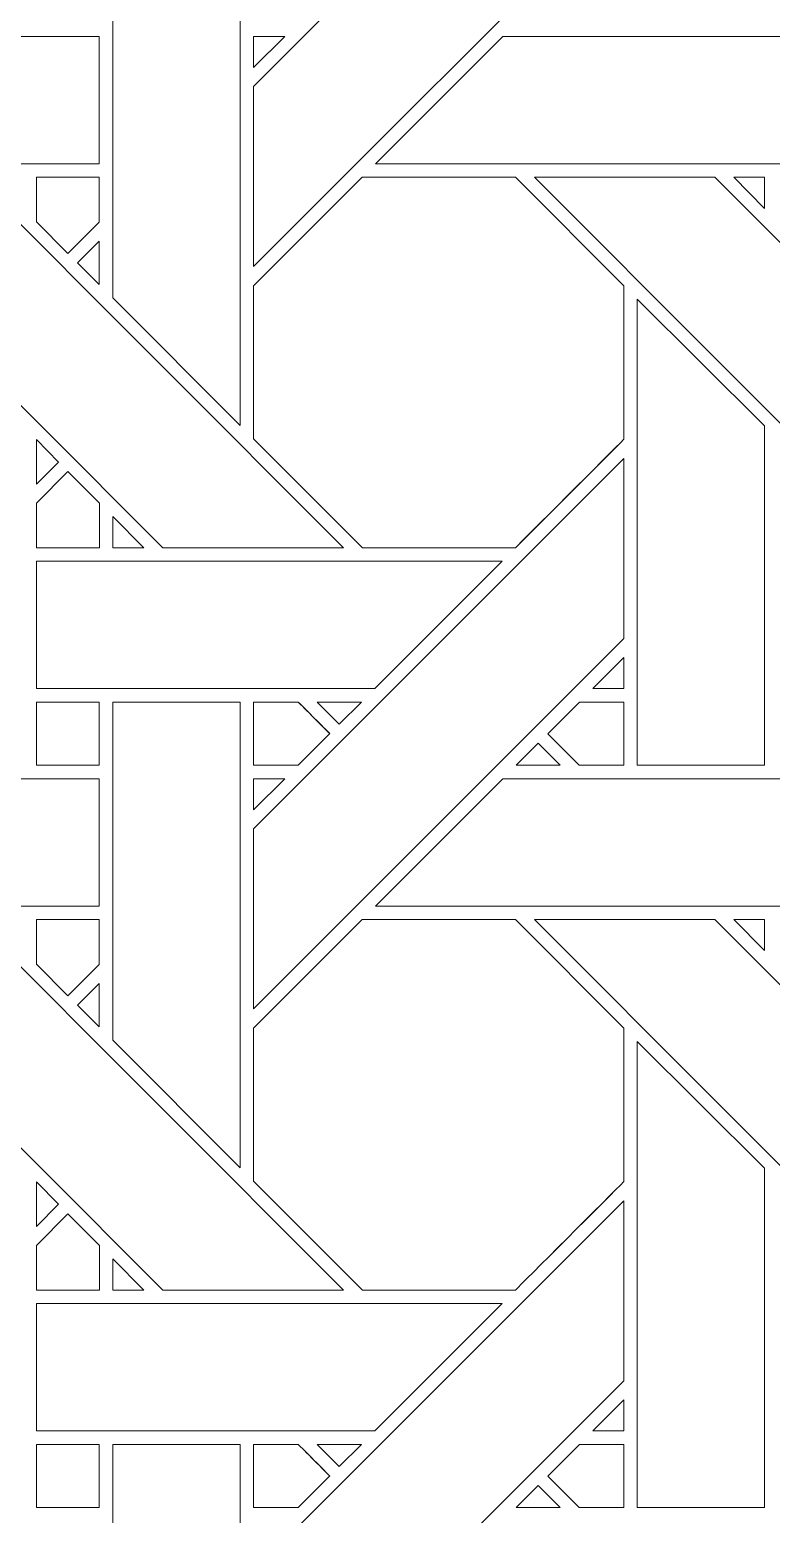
# Model space of a CAD drawing. Header units: inches. Extents: x 4.9 to 19.9, y 1.6 to 16.6.
# Drawn here: x 16.129 to 17.078, y 10.943 to 12.841 of the extents above; entities that cross this region are included whole.
import ezdxf

# ---------------------------------------------------------------- set-up
doc = ezdxf.new("R2010")
doc.units = ezdxf.units.IN
doc.header["$MEASUREMENT"] = 0
doc.layers.add('Design', color=7, linetype='Continuous', lineweight=0)

msp = doc.modelspace()

# ---------------------------------------------------------------- linework, layer by layer
at = {"layer": 'Design'}
for points, knots in [([(4.882854037814669, 16.59476386176223), (4.882854037814669, 16.59476386176223), (4.882854037814669, 1.594763861762152), (4.882854037814669, 1.594763861762152), (4.882854037814669, 1.594763861762152), (19.88285319010416, 1.594763861762152), (19.88285319010416, 1.594763861762152), (19.88285319010416, 1.594763861762152), (19.88285319010416, 16.59476386176223), (19.88285319010416, 16.59476386176223), (19.88285319010416, 16.59476386176223), (4.882854037814669, 16.59476386176223), (4.882854037814669, 16.59476386176223)], [0, 0, 0, 0, 1, 1, 1, 2, 2, 2, 3, 3, 3, 4, 4, 4, 4]), ([(5.683952837729848, 15.79366501657361), (5.683952837729848, 15.79366501657361), (5.683952837729848, 2.395862706950664), (5.683952837729848, 2.395862706950664), (5.683952837729848, 2.395862706950664), (19.08175439018904, 2.395862706950664), (19.08175439018904, 2.395862706950664), (19.08175439018904, 2.395862706950664), (19.08175439018904, 15.79366501657361), (19.08175439018904, 15.79366501657361), (19.08175439018904, 15.79366501657361), (5.683952837729848, 15.79366501657361), (5.683952837729848, 15.79366501657361)], [0, 0, 0, 0, 1, 1, 1, 2, 2, 2, 3, 3, 3, 4, 4, 4, 4]), ([(16.88897026909722, 13.01155005560981), (16.88897026909722, 13.01155005560981), (16.4153137207032, 12.53790028889974), (16.4153137207032, 12.53790028889974), (16.4153137207032, 12.53790028889974), (16.4153137207032, 12.76799689398871), (16.4153137207032, 12.76799689398871), (16.4153137207032, 12.76799689398871), (16.88897026909722, 13.24159918891059), (16.88897026909722, 13.24159918891059), (16.88897026909722, 13.24159918891059), (16.88897026909722, 13.01155005560981), (16.88897026909722, 13.01155005560981)], [0, 0, 0, 0, 1, 1, 1, 2, 2, 2, 3, 3, 3, 4, 4, 4, 4]), ([(16.23524305555555, 12.49790615505642), (16.23524305555555, 12.49790615505642), (16.23524305555555, 12.93010542127821), (16.23524305555555, 12.93010542127821), (16.23524305555555, 12.93010542127821), (16.39816114637584, 12.93010542127821), (16.39816114637584, 12.93010542127821), (16.39816114637584, 12.93010542127821), (16.39816114637584, 12.33498806423611), (16.39816114637584, 12.33498806423611), (16.39816114637584, 12.33498806423611), (16.23524305555555, 12.49790615505642), (16.23524305555555, 12.49790615505642)], [0, 0, 0, 0, 1, 1, 1, 2, 2, 2, 3, 3, 3, 4, 4, 4, 4]), ([(16.21769714355471, 12.83218129475911), (16.21769714355471, 12.83218129475911), (16.21769714355471, 12.66937934027777), (16.21769714355471, 12.66937934027777), (16.21769714355471, 12.66937934027777), (15.62240939670139, 12.66937934027777), (15.62240939670139, 12.66937934027777), (15.62240939670139, 12.66937934027777), (15.78527323404945, 12.83218129475911), (15.78527323404945, 12.83218129475911), (15.78527323404945, 12.83218129475911), (16.21769714355471, 12.83218129475911), (16.21769714355471, 12.83218129475911)], [0, 0, 0, 0, 1, 1, 1, 2, 2, 2, 3, 3, 3, 4, 4, 4, 4]), ([(16.45514424641929, 12.83219485812717), (16.45514424641929, 12.83219485812717), (16.4153137207032, 12.79236433241102), (16.4153137207032, 12.79236433241102), (16.4153137207032, 12.79236433241102), (16.4153137207032, 12.83219485812717), (16.4153137207032, 12.83219485812717), (16.4153137207032, 12.83219485812717), (16.45514424641929, 12.83219485812717), (16.45514424641929, 12.83219485812717)], [0, 0, 0, 0, 1, 1, 1, 2, 2, 2, 3, 3, 3, 3]), ([(17.16642591688376, 12.83218129475911), (17.16642591688376, 12.83218129475911), (17.16642591688376, 12.66937934027777), (17.16642591688376, 12.66937934027777), (17.16642591688376, 12.66937934027777), (16.57113986545139, 12.66937934027777), (16.57113986545139, 12.66937934027777), (16.57113986545139, 12.66937934027777), (16.73398844401041, 12.83218129475911), (16.73398844401041, 12.83218129475911), (16.73398844401041, 12.83218129475911), (17.16642591688376, 12.83218129475911), (17.16642591688376, 12.83218129475911)], [0, 0, 0, 0, 1, 1, 1, 2, 2, 2, 3, 3, 3, 4, 4, 4, 4]), ([(16.29929267035597, 12.17859141031901), (16.29929267035597, 12.17859141031901), (15.82573106553819, 12.6522479587131), (15.82573106553819, 12.6522479587131), (15.82573106553819, 12.6522479587131), (16.0566711425782, 12.6522479587131), (16.0566711425782, 12.6522479587131), (16.0566711425782, 12.6522479587131), (16.53031412760416, 12.17859141031901), (16.53031412760416, 12.17859141031901), (16.53031412760416, 12.17859141031901), (16.29929267035597, 12.17859141031901), (16.29929267035597, 12.17859141031901)], [0, 0, 0, 0, 1, 1, 1, 2, 2, 2, 3, 3, 3, 4, 4, 4, 4]), ([(16.21771918402778, 12.65227423773871), (16.21771918402778, 12.65227423773871), (16.21771918402778, 12.5946782430013), (16.21771918402778, 12.5946782430013), (16.21771918402778, 12.5946782430013), (16.1777903238932, 12.55473158094618), (16.1777903238932, 12.55473158094618), (16.1777903238932, 12.55473158094618), (16.13745795355903, 12.59506649441189), (16.13745795355903, 12.59506649441189), (16.13745795355903, 12.59506649441189), (16.13745795355903, 12.65227423773871), (16.13745795355903, 12.65227423773871), (16.13745795355903, 12.65227423773871), (16.21771918402778, 12.65227423773871), (16.21771918402778, 12.65227423773871)], [0, 0, 0, 0, 1, 1, 1, 2, 2, 2, 3, 3, 3, 4, 4, 4, 5, 5, 5, 5]), ([(16.1777903238932, 12.55473158094618), (16.1777903238932, 12.55473158094618), (16.13745795355903, 12.59506649441189), (16.13745795355903, 12.59506649441189), (16.13745795355903, 12.59506649441189), (16.13745795355903, 12.65227423773871), (16.13745795355903, 12.65227423773871), (16.13745795355903, 12.65227423773871), (16.21771918402778, 12.65227423773871), (16.21771918402778, 12.65227423773871), (16.21771918402778, 12.65227423773871), (16.21771918402778, 12.5946782430013), (16.21771918402778, 12.5946782430013), (16.21771918402778, 12.5946782430013), (16.1777903238932, 12.55473158094618), (16.1777903238932, 12.55473158094618)], [0, 0, 0, 0, 1, 1, 1, 2, 2, 2, 3, 3, 3, 4, 4, 4, 5, 5, 5, 5]), ([(16.55403306749139, 12.65225982666015), (16.55403306749139, 12.65225982666015), (16.750244140625, 12.65225982666015), (16.750244140625, 12.65225982666015), (16.750244140625, 12.65225982666015), (16.88899570041235, 12.51353963216146), (16.88899570041235, 12.51353963216146), (16.88899570041235, 12.51353963216146), (16.88899570041235, 12.31732516818576), (16.88899570041235, 12.31732516818576), (16.8711971706814, 12.2993901570638), (16.75927056206597, 12.18764919704861), (16.75028483072916, 12.1786380343967), (16.75028483072916, 12.1786380343967), (16.55457560221362, 12.1786380343967), (16.55457560221362, 12.1786380343967), (16.55457560221362, 12.1786380343967), (16.41533576117624, 12.31787618001302), (16.41533576117624, 12.31787618001302), (16.41533576117624, 12.31787618001302), (16.41533576117624, 12.51353963216146), (16.41533576117624, 12.51353963216146), (16.41533576117624, 12.51353963216146), (16.55403306749139, 12.65225982666015), (16.55403306749139, 12.65225982666015)], [0, 0, 0, 0, 1, 1, 1, 2, 2, 2, 3, 3, 3, 4, 4, 4, 5, 5, 5, 6, 6, 6, 7, 7, 7, 8, 8, 8, 8]), ([(16.88899570041235, 12.31732516818576), (16.87087673611111, 12.29906294080946), (16.75902642144097, 12.18739742702908), (16.75028483072916, 12.1786380343967), (16.75028483072916, 12.1786380343967), (16.55457560221362, 12.1786380343967), (16.55457560221362, 12.1786380343967), (16.55457560221362, 12.1786380343967), (16.41533576117624, 12.31787618001302), (16.41533576117624, 12.31787618001302), (16.41533576117624, 12.31787618001302), (16.41533576117624, 12.51353963216146), (16.41533576117624, 12.51353963216146), (16.41533576117624, 12.51353963216146), (16.55403306749139, 12.65225982666015), (16.55403306749139, 12.65225982666015), (16.55403306749139, 12.65225982666015), (16.750244140625, 12.65225982666015), (16.750244140625, 12.65225982666015), (16.750244140625, 12.65225982666015), (16.88899570041235, 12.51353963216146), (16.88899570041235, 12.51353963216146), (16.88899570041235, 12.51353963216146), (16.88899570041235, 12.31732516818576), (16.88899570041235, 12.31732516818576)], [0, 0, 0, 0, 1, 1, 1, 2, 2, 2, 3, 3, 3, 4, 4, 4, 5, 5, 5, 6, 6, 6, 7, 7, 7, 8, 8, 8, 8]), ([(17.24801974826389, 12.17859141031901), (17.24801974826389, 12.17859141031901), (16.77445983886721, 12.6522479587131), (16.77445983886721, 12.6522479587131), (16.77445983886721, 12.6522479587131), (17.00539991590709, 12.6522479587131), (17.00539991590709, 12.6522479587131), (17.00539991590709, 12.6522479587131), (17.47904459635416, 12.17859141031901), (17.47904459635416, 12.17859141031901), (17.47904459635416, 12.17859141031901), (17.24801974826389, 12.17859141031901), (17.24801974826389, 12.17859141031901)], [0, 0, 0, 0, 1, 1, 1, 2, 2, 2, 3, 3, 3, 4, 4, 4, 4]), ([(17.06895955403653, 12.65223439534505), (17.06895955403653, 12.65223439534505), (17.06895955403653, 12.61240980360243), (17.06895955403653, 12.61240980360243), (17.06895955403653, 12.61240980360243), (17.0295223659939, 12.65223439534505), (17.0295223659939, 12.65223439534505), (17.0295223659939, 12.65223439534505), (17.06895955403653, 12.65223439534505), (17.06895955403653, 12.65223439534505)], [0, 0, 0, 0, 1, 1, 1, 2, 2, 2, 3, 3, 3, 3]), ([(16.21769714355471, 12.57040066189236), (16.21769714355471, 12.57040066189236), (16.21769714355471, 12.51524183485243), (16.21769714355471, 12.51524183485243), (16.21769714355471, 12.51524183485243), (16.18994140625, 12.54261695014106), (16.18994140625, 12.54261695014106), (16.18994140625, 12.54261695014106), (16.21769714355471, 12.57040066189236), (16.21769714355471, 12.57040066189236)], [0, 0, 0, 0, 1, 1, 1, 2, 2, 2, 3, 3, 3, 3]), ([(16.90610758463541, 11.90059068467882), (16.90610758463541, 11.90059068467882), (16.90610758463541, 12.4964362250434), (16.90610758463541, 12.4964362250434), (16.90610758463541, 12.4964362250434), (17.06887647840709, 12.33428700764974), (17.06887647840709, 12.33428700764974), (17.06887647840709, 12.33428700764974), (17.06887647840709, 11.90059068467882), (17.06887647840709, 11.90059068467882), (17.06887647840709, 11.90059068467882), (16.90610758463541, 11.90059068467882), (16.90610758463541, 11.90059068467882)], [0, 0, 0, 0, 1, 1, 1, 2, 2, 2, 3, 3, 3, 4, 4, 4, 4]), ([(16.13744947645401, 12.26002926296658), (16.13744947645401, 12.26002926296658), (16.13744947645401, 12.31679450141059), (16.13744947645401, 12.31679450141059), (16.13744947645401, 12.31679450141059), (16.16564263237847, 12.28821478949652), (16.16564263237847, 12.28821478949652), (16.16564263237847, 12.28821478949652), (16.13744947645401, 12.26002926296658), (16.13744947645401, 12.26002926296658)], [0, 0, 0, 0, 1, 1, 1, 2, 2, 2, 3, 3, 3, 3]), ([(16.88897026909722, 12.06282806396484), (16.88897026909722, 12.06282806396484), (16.4153137207032, 11.58917151557074), (16.4153137207032, 11.58917151557074), (16.4153137207032, 11.58917151557074), (16.4153137207032, 11.81926812065972), (16.4153137207032, 11.81926812065972), (16.4153137207032, 11.81926812065972), (16.88897026909722, 12.29286363389757), (16.88897026909722, 12.29286363389757), (16.88897026909722, 12.29286363389757), (16.88897026909722, 12.06282806396484), (16.88897026909722, 12.06282806396484)], [0, 0, 0, 0, 1, 1, 1, 2, 2, 2, 3, 3, 3, 4, 4, 4, 4]), ([(16.13747829861111, 12.17839304606119), (16.13747829861111, 12.17839304606119), (16.13747829861111, 12.23568216959635), (16.13747829861111, 12.23568216959635), (16.13747829861111, 12.23568216959635), (16.17780388726126, 12.27601369222005), (16.17780388726126, 12.27601369222005), (16.17780388726126, 12.27601369222005), (16.21813456217445, 12.23568895128038), (16.21813456217445, 12.23568895128038), (16.21813456217445, 12.23568895128038), (16.21813456217445, 12.17839304606119), (16.21813456217445, 12.17839304606119), (16.21813456217445, 12.17839304606119), (16.13747829861111, 12.17839304606119), (16.13747829861111, 12.17839304606119)], [0, 0, 0, 0, 1, 1, 1, 2, 2, 2, 3, 3, 3, 4, 4, 4, 5, 5, 5, 5]), ([(16.17780388726126, 12.27601369222005), (16.17780388726126, 12.27601369222005), (16.21813456217445, 12.23568895128038), (16.21813456217445, 12.23568895128038), (16.21813456217445, 12.23568895128038), (16.21813456217445, 12.17839304606119), (16.21813456217445, 12.17839304606119), (16.21813456217445, 12.17839304606119), (16.13747829861111, 12.17839304606119), (16.13747829861111, 12.17839304606119), (16.13747829861111, 12.17839304606119), (16.13747829861111, 12.23568216959635), (16.13747829861111, 12.23568216959635), (16.13747829861111, 12.23568216959635), (16.17780388726126, 12.27601369222005), (16.17780388726126, 12.27601369222005)], [0, 0, 0, 0, 1, 1, 1, 2, 2, 2, 3, 3, 3, 4, 4, 4, 5, 5, 5, 5]), ([(16.23536512586805, 12.17858462863498), (16.23536512586805, 12.17858462863498), (16.23536512586805, 12.21838124593099), (16.23536512586805, 12.21838124593099), (16.23536512586805, 12.21838124593099), (16.27508884006084, 12.17858462863498), (16.27508884006084, 12.17858462863498), (16.27508884006084, 12.17858462863498), (16.23536512586805, 12.17858462863498), (16.23536512586805, 12.17858462863498)], [0, 0, 0, 0, 1, 1, 1, 2, 2, 2, 3, 3, 3, 3]), ([(16.57043117947056, 11.99864366319444), (16.57043117947056, 11.99864366319444), (16.13746303982207, 11.99864366319444), (16.13746303982207, 11.99864366319444), (16.13746303982207, 11.99864366319444), (16.13746303982207, 12.16134389241536), (16.13746303982207, 12.16134389241536), (16.13746303982207, 12.16134389241536), (16.73315768771709, 12.16134389241536), (16.73315768771709, 12.16134389241536), (16.73315768771709, 12.16134389241536), (16.57043117947056, 11.99864366319444), (16.57043117947056, 11.99864366319444)], [0, 0, 0, 0, 1, 1, 1, 2, 2, 2, 3, 3, 3, 4, 4, 4, 4]), ([(16.88898383246528, 12.03843434651692), (16.88898383246528, 12.03843434651692), (16.88898383246528, 11.99867078993055), (16.88898383246528, 11.99867078993055), (16.88898383246528, 11.99867078993055), (16.84920756022138, 11.99867078993055), (16.84920756022138, 11.99867078993055), (16.84920756022138, 11.99867078993055), (16.88898383246528, 12.03843434651692), (16.88898383246528, 12.03843434651692)], [0, 0, 0, 0, 1, 1, 1, 2, 2, 2, 3, 3, 3, 3]), ([(16.13747829861111, 11.98140123155382), (16.13747829861111, 11.98140123155382), (16.21771918402778, 11.98140123155382), (16.21771918402778, 11.98140123155382), (16.21771918402778, 11.98140123155382), (16.21771918402778, 11.90061611599392), (16.21771918402778, 11.90061611599392), (16.21771918402778, 11.90061611599392), (16.13747829861111, 11.90061611599392), (16.13747829861111, 11.90061611599392), (16.13747829861111, 11.90061611599392), (16.13747829861111, 11.98140123155382), (16.13747829861111, 11.98140123155382)], [0, 0, 0, 0, 1, 1, 1, 2, 2, 2, 3, 3, 3, 4, 4, 4, 4]), ([(16.13747829861111, 11.90061611599392), (16.13747829861111, 11.90061611599392), (16.13747829861111, 11.98140123155382), (16.13747829861111, 11.98140123155382), (16.13747829861111, 11.98140123155382), (16.21771918402778, 11.98140123155382), (16.21771918402778, 11.98140123155382), (16.21771918402778, 11.98140123155382), (16.21771918402778, 11.90061611599392), (16.21771918402778, 11.90061611599392), (16.21771918402778, 11.90061611599392), (16.13747829861111, 11.90061611599392), (16.13747829861111, 11.90061611599392)], [0, 0, 0, 0, 1, 1, 1, 2, 2, 2, 3, 3, 3, 4, 4, 4, 4]), ([(16.23524305555555, 11.54917738172743), (16.23524305555555, 11.54917738172743), (16.23524305555555, 11.98137580023871), (16.23524305555555, 11.98137580023871), (16.23524305555555, 11.98137580023871), (16.39816114637584, 11.98137580023871), (16.39816114637584, 11.98137580023871), (16.39816114637584, 11.98137580023871), (16.39816114637584, 11.38625929090712), (16.39816114637584, 11.38625929090712), (16.39816114637584, 11.38625929090712), (16.23524305555555, 11.54917738172743), (16.23524305555555, 11.54917738172743)], [0, 0, 0, 0, 1, 1, 1, 2, 2, 2, 3, 3, 3, 4, 4, 4, 4]), ([(16.472395155165, 11.98140123155382), (16.47753228081597, 11.97628953721788), (16.50831095377611, 11.94548034667969), (16.51273600260416, 11.94105614556206), (16.51273600260416, 11.94105614556206), (16.4723086886936, 11.90062967936198), (16.4723086886936, 11.90062967936198), (16.4723086886936, 11.90062967936198), (16.41533576117624, 11.90062967936198), (16.41533576117624, 11.90062967936198), (16.41533576117624, 11.90062967936198), (16.41533576117624, 11.98140123155382), (16.41533576117624, 11.98140123155382), (16.41533576117624, 11.98140123155382), (16.472395155165, 11.98140123155382), (16.472395155165, 11.98140123155382)], [0, 0, 0, 0, 1, 1, 1, 2, 2, 2, 3, 3, 3, 4, 4, 4, 5, 5, 5, 5]), ([(16.49805196126304, 11.95569525824653), (16.49805196126304, 11.95569525824653), (16.51273600260416, 11.94105614556206), (16.51273600260416, 11.94105614556206), (16.51273600260416, 11.94105614556206), (16.4723086886936, 11.90062967936198), (16.4723086886936, 11.90062967936198), (16.4723086886936, 11.90062967936198), (16.41533576117624, 11.90062967936198), (16.41533576117624, 11.90062967936198), (16.41533576117624, 11.90062967936198), (16.41533576117624, 11.98140123155382), (16.41533576117624, 11.98140123155382), (16.41533576117624, 11.98140123155382), (16.472395155165, 11.98140123155382), (16.472395155165, 11.98140123155382), (16.47799004448792, 11.97584025065104), (16.48842705620667, 11.96532609727647), (16.49805196126304, 11.95569525824653)], [0, 0, 0, 0, 1, 1, 1, 2, 2, 2, 3, 3, 3, 4, 4, 4, 5, 5, 5, 6, 6, 6, 6]), ([(16.49673122829861, 11.98137580023871), (16.49673122829861, 11.98137580023871), (16.55319722493487, 11.98137580023871), (16.55319722493487, 11.98137580023871), (16.55319722493487, 11.98137580023871), (16.52490912543403, 11.95319112141927), (16.52490912543403, 11.95319112141927), (16.52490912543403, 11.95319112141927), (16.49673122829861, 11.98137580023871), (16.49673122829861, 11.98137580023871)], [0, 0, 0, 0, 1, 1, 1, 2, 2, 2, 3, 3, 3, 3]), ([(16.83189392089846, 11.90061611599392), (16.83189392089846, 11.90061611599392), (16.79153951009112, 11.94099850124783), (16.79153951009112, 11.94099850124783), (16.79153951009112, 11.94099850124783), (16.83196851942276, 11.9814215766059), (16.83196851942276, 11.9814215766059), (16.83196851942276, 11.9814215766059), (16.8890092637804, 11.9814215766059), (16.8890092637804, 11.9814215766059), (16.8890092637804, 11.9814215766059), (16.8890092637804, 11.90061611599392), (16.8890092637804, 11.90061611599392), (16.8890092637804, 11.90061611599392), (16.83189392089846, 11.90061611599392), (16.83189392089846, 11.90061611599392)], [0, 0, 0, 0, 1, 1, 1, 2, 2, 2, 3, 3, 3, 4, 4, 4, 5, 5, 5, 5]), ([(16.8890092637804, 11.90061611599392), (16.8890092637804, 11.90061611599392), (16.83189392089846, 11.90061611599392), (16.83189392089846, 11.90061611599392), (16.83189392089846, 11.90061611599392), (16.79153951009112, 11.94099850124783), (16.79153951009112, 11.94099850124783), (16.79153951009112, 11.94099850124783), (16.83196851942276, 11.9814215766059), (16.83196851942276, 11.9814215766059), (16.83196851942276, 11.9814215766059), (16.8890092637804, 11.9814215766059), (16.8890092637804, 11.9814215766059), (16.8890092637804, 11.9814215766059), (16.8890092637804, 11.90061611599392), (16.8890092637804, 11.90061611599392)], [0, 0, 0, 0, 1, 1, 1, 2, 2, 2, 3, 3, 3, 4, 4, 4, 5, 5, 5, 5]), ([(16.7794019911025, 11.9288575914171), (16.7794019911025, 11.9288575914171), (16.80763414171014, 11.90059746636284), (16.80763414171014, 11.90059746636284), (16.80763414171014, 11.90059746636284), (16.75114101833765, 11.90059746636284), (16.75114101833765, 11.90059746636284), (16.75114101833765, 11.90059746636284), (16.7794019911025, 11.9288575914171), (16.7794019911025, 11.9288575914171)], [0, 0, 0, 0, 1, 1, 1, 2, 2, 2, 3, 3, 3, 3]), ([(16.21769714355471, 11.88345930311415), (16.21769714355471, 11.88345930311415), (16.21769714355471, 11.72065056694878), (16.21769714355471, 11.72065056694878), (16.21769714355471, 11.72065056694878), (15.62242296006944, 11.72065056694878), (15.62242296006944, 11.72065056694878), (15.62242296006944, 11.72065056694878), (15.78527323404945, 11.88345930311415), (15.78527323404945, 11.88345930311415), (15.78527323404945, 11.88345930311415), (16.21769714355471, 11.88345930311415), (16.21769714355471, 11.88345930311415)], [0, 0, 0, 0, 1, 1, 1, 2, 2, 2, 3, 3, 3, 4, 4, 4, 4]), ([(16.45514424641929, 11.88346608479817), (16.45514424641929, 11.88346608479817), (16.4153137207032, 11.84363471137152), (16.4153137207032, 11.84363471137152), (16.4153137207032, 11.84363471137152), (16.4153137207032, 11.88346608479817), (16.4153137207032, 11.88346608479817), (16.4153137207032, 11.88346608479817), (16.45514424641929, 11.88346608479817), (16.45514424641929, 11.88346608479817)], [0, 0, 0, 0, 1, 1, 1, 2, 2, 2, 3, 3, 3, 3]), ([(17.16642591688376, 11.88345930311415), (17.16642591688376, 11.88345930311415), (17.16642591688376, 11.72065056694878), (17.16642591688376, 11.72065056694878), (17.16642591688376, 11.72065056694878), (16.57113986545139, 11.72065056694878), (16.57113986545139, 11.72065056694878), (16.57113986545139, 11.72065056694878), (16.73400200737847, 11.88345930311415), (16.73400200737847, 11.88345930311415), (16.73400200737847, 11.88345930311415), (17.16642591688376, 11.88345930311415), (17.16642591688376, 11.88345930311415)], [0, 0, 0, 0, 1, 1, 1, 2, 2, 2, 3, 3, 3, 4, 4, 4, 4]), ([(16.29929267035597, 11.22986857096354), (16.29929267035597, 11.22986857096354), (15.82573106553819, 11.70351833767361), (15.82573106553819, 11.70351833767361), (15.82573106553819, 11.70351833767361), (16.0566711425782, 11.70351833767361), (16.0566711425782, 11.70351833767361), (16.0566711425782, 11.70351833767361), (16.53031412760416, 11.22986857096354), (16.53031412760416, 11.22986857096354), (16.53031412760416, 11.22986857096354), (16.29929267035597, 11.22986857096354), (16.29929267035597, 11.22986857096354)], [0, 0, 0, 0, 1, 1, 1, 2, 2, 2, 3, 3, 3, 4, 4, 4, 4]), ([(16.21771918402778, 11.7035403781467), (16.21771918402778, 11.7035403781467), (16.21771918402778, 11.64594184027778), (16.21771918402778, 11.64594184027778), (16.21771918402778, 11.64594184027778), (16.1777903238932, 11.60599178738064), (16.1777903238932, 11.60599178738064), (16.1777903238932, 11.60599178738064), (16.13745795355903, 11.64632924397786), (16.13745795355903, 11.64632924397786), (16.13745795355903, 11.64632924397786), (16.13745795355903, 11.7035403781467), (16.13745795355903, 11.7035403781467), (16.13745795355903, 11.7035403781467), (16.21771918402778, 11.7035403781467), (16.21771918402778, 11.7035403781467)], [0, 0, 0, 0, 1, 1, 1, 2, 2, 2, 3, 3, 3, 4, 4, 4, 5, 5, 5, 5]), ([(16.1777903238932, 11.60599178738064), (16.1777903238932, 11.60599178738064), (16.13745795355903, 11.64632924397786), (16.13745795355903, 11.64632924397786), (16.13745795355903, 11.64632924397786), (16.13745795355903, 11.7035403781467), (16.13745795355903, 11.7035403781467), (16.13745795355903, 11.7035403781467), (16.21771918402778, 11.7035403781467), (16.21771918402778, 11.7035403781467), (16.21771918402778, 11.7035403781467), (16.21771918402778, 11.64594184027778), (16.21771918402778, 11.64594184027778), (16.21771918402778, 11.64594184027778), (16.1777903238932, 11.60599178738064), (16.1777903238932, 11.60599178738064)], [0, 0, 0, 0, 1, 1, 1, 2, 2, 2, 3, 3, 3, 4, 4, 4, 5, 5, 5, 5]), ([(16.55403306749139, 11.70352342393663), (16.55403306749139, 11.70352342393663), (16.750244140625, 11.70352342393663), (16.750244140625, 11.70352342393663), (16.750244140625, 11.70352342393663), (16.88899570041235, 11.56480238172743), (16.88899570041235, 11.56480238172743), (16.88899570041235, 11.56480238172743), (16.88899570041235, 11.36858791775173), (16.88899570041235, 11.36858791775173), (16.8711971706814, 11.35065290662977), (16.75927056206597, 11.23891279432508), (16.75028483072916, 11.22990078396267), (16.75028483072916, 11.22990078396267), (16.55457560221362, 11.22990078396267), (16.55457560221362, 11.22990078396267), (16.55457560221362, 11.22990078396267), (16.41533576117624, 11.36913977728949), (16.41533576117624, 11.36913977728949), (16.41533576117624, 11.36913977728949), (16.41533576117624, 11.56480238172743), (16.41533576117624, 11.56480238172743), (16.41533576117624, 11.56480238172743), (16.55403306749139, 11.70352342393663), (16.55403306749139, 11.70352342393663)], [0, 0, 0, 0, 1, 1, 1, 2, 2, 2, 3, 3, 3, 4, 4, 4, 5, 5, 5, 6, 6, 6, 7, 7, 7, 8, 8, 8, 8]), ([(16.88899570041235, 11.36858791775173), (16.87112257215709, 11.35057830810547), (16.75921630859375, 11.23885175916883), (16.75028483072916, 11.22990078396267), (16.75028483072916, 11.22990078396267), (16.55457560221362, 11.22990078396267), (16.55457560221362, 11.22990078396267), (16.55457560221362, 11.22990078396267), (16.41533576117624, 11.36913977728949), (16.41533576117624, 11.36913977728949), (16.41533576117624, 11.36913977728949), (16.41533576117624, 11.56480238172743), (16.41533576117624, 11.56480238172743), (16.41533576117624, 11.56480238172743), (16.55403306749139, 11.70352342393663), (16.55403306749139, 11.70352342393663), (16.55403306749139, 11.70352342393663), (16.750244140625, 11.70352342393663), (16.750244140625, 11.70352342393663), (16.750244140625, 11.70352342393663), (16.88899570041235, 11.56480238172743), (16.88899570041235, 11.56480238172743), (16.88899570041235, 11.56480238172743), (16.88899570041235, 11.36858791775173), (16.88899570041235, 11.36858791775173)], [0, 0, 0, 0, 1, 1, 1, 2, 2, 2, 3, 3, 3, 4, 4, 4, 5, 5, 5, 6, 6, 6, 7, 7, 7, 8, 8, 8, 8]), ([(17.24800618489583, 11.22986857096354), (17.24800618489583, 11.22986857096354), (16.77445983886721, 11.70351833767361), (16.77445983886721, 11.70351833767361), (16.77445983886721, 11.70351833767361), (17.00539991590709, 11.70351833767361), (17.00539991590709, 11.70351833767361), (17.00539991590709, 11.70351833767361), (17.47904459635416, 11.22986857096354), (17.47904459635416, 11.22986857096354), (17.47904459635416, 11.22986857096354), (17.24800618489583, 11.22986857096354), (17.24800618489583, 11.22986857096354)], [0, 0, 0, 0, 1, 1, 1, 2, 2, 2, 3, 3, 3, 4, 4, 4, 4]), ([(17.06895955403653, 11.70350477430555), (17.06895955403653, 11.70350477430555), (17.06895955403653, 11.66368103027344), (17.06895955403653, 11.66368103027344), (17.06895955403653, 11.66368103027344), (17.0295223659939, 11.70350477430555), (17.0295223659939, 11.70350477430555), (17.0295223659939, 11.70350477430555), (17.06895955403653, 11.70350477430555), (17.06895955403653, 11.70350477430555)], [0, 0, 0, 0, 1, 1, 1, 2, 2, 2, 3, 3, 3, 3]), ([(16.21769714355471, 11.62167188856336), (16.21769714355471, 11.62167188856336), (16.21769714355471, 11.56651306152344), (16.21769714355471, 11.56651306152344), (16.21769714355471, 11.56651306152344), (16.18992784288194, 11.59389495849609), (16.18992784288194, 11.59389495849609), (16.18992784288194, 11.59389495849609), (16.21769714355471, 11.62167188856336), (16.21769714355471, 11.62167188856336)], [0, 0, 0, 0, 1, 1, 1, 2, 2, 2, 3, 3, 3, 3]), ([(16.90610758463541, 10.95186869303385), (16.90610758463541, 10.95186869303385), (16.90610758463541, 11.5477066040039), (16.90610758463541, 11.5477066040039), (16.90610758463541, 11.5477066040039), (17.06887647840709, 11.38555823432074), (17.06887647840709, 11.38555823432074), (17.06887647840709, 11.38555823432074), (17.06887647840709, 10.95186869303385), (17.06887647840709, 10.95186869303385), (17.06887647840709, 10.95186869303385), (16.90610758463541, 10.95186869303385), (16.90610758463541, 10.95186869303385)], [0, 0, 0, 0, 1, 1, 1, 2, 2, 2, 3, 3, 3, 4, 4, 4, 4]), ([(16.13744947645401, 11.31130048963759), (16.13744947645401, 11.31130048963759), (16.13744947645401, 11.36805894639757), (16.13744947645401, 11.36805894639757), (16.13744947645401, 11.36805894639757), (16.16564263237847, 11.3394792344835), (16.16564263237847, 11.3394792344835), (16.16564263237847, 11.3394792344835), (16.13744947645401, 11.31130048963759), (16.13744947645401, 11.31130048963759)], [0, 0, 0, 0, 1, 1, 1, 2, 2, 2, 3, 3, 3, 3]), ([(16.88897026909722, 11.11409929063585), (16.88897026909722, 11.11409929063585), (16.4153137207032, 10.64044189453125), (16.4153137207032, 10.64044189453125), (16.4153137207032, 10.64044189453125), (16.4153137207032, 10.8705325656467), (16.4153137207032, 10.8705325656467), (16.4153137207032, 10.8705325656467), (16.88897026909722, 11.3441416422526), (16.88897026909722, 11.3441416422526), (16.88897026909722, 11.3441416422526), (16.88897026909722, 11.11409929063585), (16.88897026909722, 11.11409929063585)], [0, 0, 0, 0, 1, 1, 1, 2, 2, 2, 3, 3, 3, 4, 4, 4, 4]), ([(16.13747829861111, 11.22965579562717), (16.13747829861111, 11.22965579562717), (16.13747829861111, 11.28694576687283), (16.13747829861111, 11.28694576687283), (16.13747829861111, 11.28694576687283), (16.17780388726126, 11.32727644178602), (16.17780388726126, 11.32727644178602), (16.17780388726126, 11.32727644178602), (16.21813456217445, 11.28695254855685), (16.21813456217445, 11.28695254855685), (16.21813456217445, 11.28695254855685), (16.21813456217445, 11.22965579562717), (16.21813456217445, 11.22965579562717), (16.21813456217445, 11.22965579562717), (16.13747829861111, 11.22965579562717), (16.13747829861111, 11.22965579562717)], [0, 0, 0, 0, 1, 1, 1, 2, 2, 2, 3, 3, 3, 4, 4, 4, 5, 5, 5, 5]), ([(16.17780388726126, 11.32727644178602), (16.17780388726126, 11.32727644178602), (16.21813456217445, 11.28695254855685), (16.21813456217445, 11.28695254855685), (16.21813456217445, 11.28695254855685), (16.21813456217445, 11.22965579562717), (16.21813456217445, 11.22965579562717), (16.21813456217445, 11.22965579562717), (16.13747829861111, 11.22965579562717), (16.13747829861111, 11.22965579562717), (16.13747829861111, 11.22965579562717), (16.13747829861111, 11.28694576687283), (16.13747829861111, 11.28694576687283), (16.13747829861111, 11.28694576687283), (16.17780388726126, 11.32727644178602), (16.17780388726126, 11.32727644178602)], [0, 0, 0, 0, 1, 1, 1, 2, 2, 2, 3, 3, 3, 4, 4, 4, 5, 5, 5, 5]), ([(16.23536512586805, 11.22986178927951), (16.23536512586805, 11.22986178927951), (16.23536512586805, 11.26965247260199), (16.23536512586805, 11.26965247260199), (16.23536512586805, 11.26965247260199), (16.27507527669278, 11.22986178927951), (16.27507527669278, 11.22986178927951), (16.27507527669278, 11.22986178927951), (16.23536512586805, 11.22986178927951), (16.23536512586805, 11.22986178927951)], [0, 0, 0, 0, 1, 1, 1, 2, 2, 2, 3, 3, 3, 3]), ([(16.57043117947056, 11.04992167154948), (16.57043117947056, 11.04992167154948), (16.13746303982207, 11.04992167154948), (16.13746303982207, 11.04992167154948), (16.13746303982207, 11.04992167154948), (16.13746303982207, 11.21262105305989), (16.13746303982207, 11.21262105305989), (16.13746303982207, 11.21262105305989), (16.73315768771709, 11.21262105305989), (16.73315768771709, 11.21262105305989), (16.73315768771709, 11.21262105305989), (16.57043117947056, 11.04992167154948), (16.57043117947056, 11.04992167154948)], [0, 0, 0, 0, 1, 1, 1, 2, 2, 2, 3, 3, 3, 4, 4, 4, 4]), ([(16.88898383246528, 11.08970472547743), (16.88898383246528, 11.08970472547743), (16.88898383246528, 11.04994201660156), (16.88898383246528, 11.04994201660156), (16.88898383246528, 11.04994201660156), (16.84920756022138, 11.04994201660156), (16.84920756022138, 11.04994201660156), (16.84920756022138, 11.04994201660156), (16.88898383246528, 11.08970472547743), (16.88898383246528, 11.08970472547743)], [0, 0, 0, 0, 1, 1, 1, 2, 2, 2, 3, 3, 3, 3]), ([(16.13747829861111, 11.0326656765408), (16.13747829861111, 11.0326656765408), (16.21771918402778, 11.0326656765408), (16.21771918402778, 11.0326656765408), (16.21771918402778, 11.0326656765408), (16.21771918402778, 10.9518805609809), (16.21771918402778, 10.9518805609809), (16.21771918402778, 10.9518805609809), (16.13747829861111, 10.9518805609809), (16.13747829861111, 10.9518805609809), (16.13747829861111, 10.9518805609809), (16.13747829861111, 11.0326656765408), (16.13747829861111, 11.0326656765408)], [0, 0, 0, 0, 1, 1, 1, 2, 2, 2, 3, 3, 3, 4, 4, 4, 4]), ([(16.13747829861111, 10.9518805609809), (16.13747829861111, 10.9518805609809), (16.13747829861111, 11.0326656765408), (16.13747829861111, 11.0326656765408), (16.13747829861111, 11.0326656765408), (16.21771918402778, 11.0326656765408), (16.21771918402778, 11.0326656765408), (16.21771918402778, 11.0326656765408), (16.21771918402778, 10.9518805609809), (16.21771918402778, 10.9518805609809), (16.21771918402778, 10.9518805609809), (16.13747829861111, 10.9518805609809), (16.13747829861111, 10.9518805609809)], [0, 0, 0, 0, 1, 1, 1, 2, 2, 2, 3, 3, 3, 4, 4, 4, 4]), ([(16.23524305555555, 10.60044776068793), (16.23524305555555, 10.60044776068793), (16.23524305555555, 11.03264702690972), (16.23524305555555, 11.03264702690972), (16.23524305555555, 11.03264702690972), (16.39816114637584, 11.03264702690972), (16.39816114637584, 11.03264702690972), (16.39816114637584, 11.03264702690972), (16.39816114637584, 10.43753729926215), (16.39816114637584, 10.43753729926215), (16.39816114637584, 10.43753729926215), (16.23524305555555, 10.60044776068793), (16.23524305555555, 10.60044776068793)], [0, 0, 0, 0, 1, 1, 1, 2, 2, 2, 3, 3, 3, 4, 4, 4, 4]), ([(16.472395155165, 11.0326656765408), (16.47753228081597, 11.02755398220486), (16.50830417209209, 10.99674140082465), (16.51272922092014, 10.99231719970703), (16.51272922092014, 10.99231719970703), (16.4723086886936, 10.95189412434895), (16.4723086886936, 10.95189412434895), (16.4723086886936, 10.95189412434895), (16.41533576117624, 10.95189412434895), (16.41533576117624, 10.95189412434895), (16.41533576117624, 10.95189412434895), (16.41533576117624, 11.0326656765408), (16.41533576117624, 11.0326656765408), (16.41533576117624, 11.0326656765408), (16.472395155165, 11.0326656765408), (16.472395155165, 11.0326656765408)], [0, 0, 0, 0, 1, 1, 1, 2, 2, 2, 3, 3, 3, 4, 4, 4, 5, 5, 5, 5]), ([(16.51272922092014, 10.99231719970703), (16.51272922092014, 10.99231719970703), (16.4723086886936, 10.95189412434895), (16.4723086886936, 10.95189412434895), (16.4723086886936, 10.95189412434895), (16.41533576117624, 10.95189412434895), (16.41533576117624, 10.95189412434895), (16.41533576117624, 10.95189412434895), (16.41533576117624, 11.0326656765408), (16.41533576117624, 11.0326656765408), (16.41533576117624, 11.0326656765408), (16.472395155165, 11.0326656765408), (16.472395155165, 11.0326656765408), (16.47770521375876, 11.02739037407769), (16.50851101345486, 10.99653032090929), (16.51272922092014, 10.99231719970703)], [0, 0, 0, 0, 1, 1, 1, 2, 2, 2, 3, 3, 3, 4, 4, 4, 5, 5, 5, 5]), ([(16.49673122829861, 11.03264702690972), (16.49673122829861, 11.03264702690972), (16.55319722493487, 11.03264702690972), (16.55319722493487, 11.03264702690972), (16.55319722493487, 11.03264702690972), (16.52490912543403, 11.0044682820638), (16.52490912543403, 11.0044682820638), (16.52490912543403, 11.0044682820638), (16.49673122829861, 11.03264702690972), (16.49673122829861, 11.03264702690972)], [0, 0, 0, 0, 1, 1, 1, 2, 2, 2, 3, 3, 3, 3]), ([(16.83189392089846, 10.95188395182291), (16.83189392089846, 10.95188395182291), (16.79153951009112, 10.9922629462348), (16.79153951009112, 10.9922629462348), (16.79153951009112, 10.9922629462348), (16.83196851942276, 11.03268941243489), (16.83196851942276, 11.03268941243489), (16.83196851942276, 11.03268941243489), (16.8890092637804, 11.03268941243489), (16.8890092637804, 11.03268941243489), (16.8890092637804, 11.03268941243489), (16.8890092637804, 10.95188395182291), (16.8890092637804, 10.95188395182291), (16.8890092637804, 10.95188395182291), (16.83189392089846, 10.95188395182291), (16.83189392089846, 10.95188395182291)], [0, 0, 0, 0, 1, 1, 1, 2, 2, 2, 3, 3, 3, 4, 4, 4, 5, 5, 5, 5]), ([(16.8890092637804, 10.95188395182291), (16.8890092637804, 10.95188395182291), (16.83189392089846, 10.95188395182291), (16.83189392089846, 10.95188395182291), (16.83189392089846, 10.95188395182291), (16.79153951009112, 10.9922629462348), (16.79153951009112, 10.9922629462348), (16.79153951009112, 10.9922629462348), (16.83196851942276, 11.03268941243489), (16.83196851942276, 11.03268941243489), (16.83196851942276, 11.03268941243489), (16.8890092637804, 11.03268941243489), (16.8890092637804, 11.03268941243489), (16.8890092637804, 11.03268941243489), (16.8890092637804, 10.95188395182291), (16.8890092637804, 10.95188395182291)], [0, 0, 0, 0, 1, 1, 1, 2, 2, 2, 3, 3, 3, 4, 4, 4, 5, 5, 5, 5]), ([(16.7794019911025, 10.9801288180881), (16.7794019911025, 10.9801288180881), (16.8076477050782, 10.95186869303385), (16.8076477050782, 10.95186869303385), (16.8076477050782, 10.95186869303385), (16.75114101833765, 10.95186869303385), (16.75114101833765, 10.95186869303385), (16.75114101833765, 10.95186869303385), (16.7794019911025, 10.9801288180881), (16.7794019911025, 10.9801288180881)], [0, 0, 0, 0, 1, 1, 1, 2, 2, 2, 3, 3, 3, 3])]:
    msp.add_open_spline(points, degree=3, knots=knots, dxfattribs=at)

doc.saveas('drawing.dxf')
